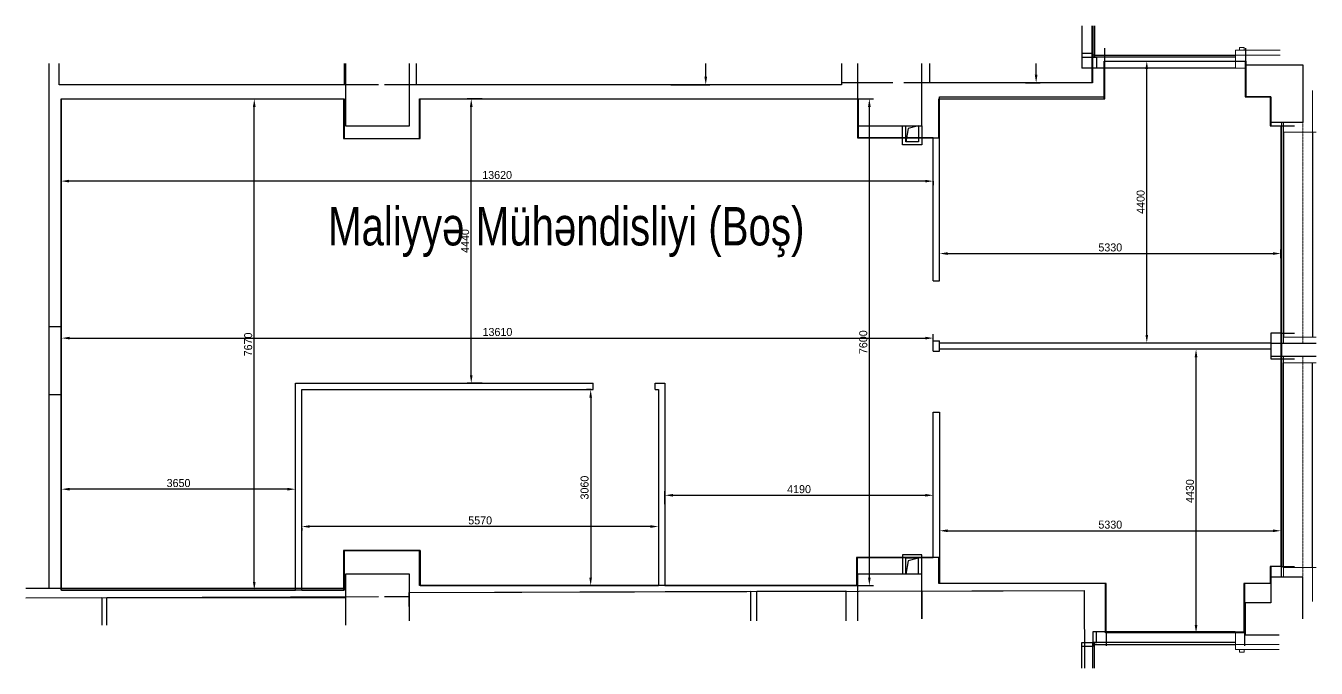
# Model space of a CAD drawing. Header units: millimetres. Extents: x 1372008 to 1414275, y -50515 to -33345.
# Drawn here: x 1394125 to 1414275, y -50515 to -40485 of the extents above; entities that cross this region are included whole.
import ezdxf

# ---------------------------------------------------------------- set-up
doc = ezdxf.new("R2010")
doc.units = ezdxf.units.MM
doc.linetypes.add('HIDDEN', pattern=[0.375, 0.25, -0.125])
for name, color, linetype in [('Baca', 7, 'Continuous'), ('Divar-esas', 7, 'Continuous'), ('Divar-komek', 7, 'Continuous'), ('metal', 7, 'Continuous'), ('OFFICE_BOUNDARY', 3, 'Continuous'), ('Pencere', 7, 'Continuous'), ('plita 2', 7, 'Continuous'), ('sutun1', 7, 'Continuous'), ('Tavan', 7, 'Continuous')]:
    doc.layers.add(name, color=color, linetype=linetype)
doc.layers.add('Fasad detali', color=37, linetype='Continuous', lineweight=20)
doc.layers.add('obl. keramogranit', color=138, linetype='Continuous', lineweight=18, true_color=0x005252)
doc.layers.add('plita', color=182, linetype='Continuous', lineweight=5, true_color=0x3a07c5)
doc.styles.add('Yazilar', font='txt', dxfattribs={"width": 0.75})

msp = doc.modelspace()

# ---------------------------------------------------------------- linework, layer by layer
at = {"color": 1, "lineweight": 30}
for p, q in [((1410774, -40485), (1410774, -41375)), ((1394644, -41405), (1394644, -41075)), ((1410975, -41625), (1410975, -41035)), ((1410975, -41035), (1413175, -41035)), ((1413175, -41035), (1413175, -41595)), ((1399635, -41405), (1394644, -41405)), ((1406864, -41405), (1399725, -41405)), ((1407665, -41375), (1406864, -41375)), ((1406864, -41375), (1406864, -41405)), ((1410774, -41375), (1407835, -41375)), ((1394685, -49295), (1394685, -41625)), ((1394685, -41625), (1399095, -41625)), ((1399095, -41625), (1399095, -42245)), ((1400285, -42245), (1400285, -41625)), ((1400285, -41625), (1407125, -41625)), ((1407125, -41625), (1407125, -42235)), ((1408395, -42235), (1408395, -41625)), ((1408395, -41625), (1410975, -41625)), ((1413175, -41595), (1413565, -41595)), ((1413565, -41595), (1413565, -42045)), ((1413565, -42045), (1413735, -42045)), ((1413735, -42045), (1413735, -48925)), ((1399095, -42245), (1400285, -42245)), ((1407125, -42235), (1408395, -42235)), ((1400285, -48675), (1399095, -48675)), ((1399095, -48675), (1399095, -49295)), ((1400285, -49225), (1400285, -48675)), ((1408395, -48785), (1407105, -48785)), ((1407105, -48785), (1407105, -49225)), ((1408395, -49195), (1408395, -48785)), ((1413735, -48925), (1413565, -48925)), ((1413565, -48925), (1413565, -49195)), ((1399095, -49295), (1394685, -49295)), ((1400114, -49333), (1410650, -49301)), ((1400114, -49393), (1400114, -49333)), ((1407105, -49225), (1400285, -49225)), ((1410995, -49195), (1408395, -49195)), ((1410650, -49301), (1410655, -50515)), ((1410995, -49965), (1410995, -49195)), ((1413565, -49195), (1413155, -49195)), ((1413155, -49195), (1413155, -49965)), ((1394125, -49417), (1399635, -49395)), ((1399725, -49394), (1400114, -49393)), ((1413155, -49965), (1410995, -49965))]:
    msp.add_line(p, q, dxfattribs=at)
at = {"color": 18, "lineweight": -3, "true_color": 0x000000}
for p, q in [((1410774, -40485), (1410774, -41375)), ((1394644, -41405), (1394644, -41075)), ((1410965, -41625), (1410965, -41035)), ((1410965, -41035), (1413165, -41035)), ((1413165, -41035), (1413165, -41595)), ((1399635, -41405), (1394644, -41405)), ((1406864, -41405), (1399725, -41405)), ((1407665, -41375), (1406864, -41375)), ((1406864, -41375), (1406864, -41405)), ((1410774, -41375), (1407835, -41375)), ((1394675, -49295), (1394675, -41625)), ((1394675, -41625), (1399085, -41625)), ((1399085, -41625), (1399085, -42245)), ((1400275, -42245), (1400275, -41625)), ((1400275, -41625), (1407115, -41625)), ((1407115, -41625), (1407115, -42235)), ((1408385, -42235), (1408385, -41625)), ((1408385, -41625), (1410965, -41625)), ((1413165, -41595), (1413555, -41595)), ((1413555, -41595), (1413555, -42045)), ((1413555, -42045), (1413725, -42045)), ((1413725, -42045), (1413725, -48925)), ((1399085, -42245), (1400275, -42245)), ((1407115, -42235), (1408385, -42235)), ((1400275, -48675), (1399085, -48675)), ((1399085, -48675), (1399085, -49295)), ((1400275, -49225), (1400275, -48675)), ((1408385, -48785), (1407095, -48785)), ((1407095, -48785), (1407095, -49225)), ((1408385, -49195), (1408385, -48785)), ((1413725, -48925), (1413555, -48925)), ((1413555, -48925), (1413555, -49195)), ((1399085, -49295), (1394675, -49295)), ((1400115, -49333), (1410652, -49301)), ((1400115, -49393), (1400115, -49333)), ((1407095, -49225), (1400275, -49225)), ((1410985, -49195), (1408385, -49195)), ((1410652, -49301), (1410657, -50515)), ((1410985, -49965), (1410985, -49195)), ((1413555, -49195), (1413145, -49195)), ((1413145, -49195), (1413145, -49965)), ((1394125, -49417), (1399635, -49395)), ((1399725, -49394), (1400115, -49393)), ((1413145, -49965), (1410985, -49965))]:
    msp.add_line(p, q, dxfattribs=at)
for p, q in [((1410784, -40485), (1410784, -41375)), ((1394485, -41075), (1394485, -49273)), ((1394644, -41405), (1394644, -41075)), ((1399094, -41075), (1399094, -41405)), ((1400224, -41405), (1400224, -41075)), ((1406864, -41075), (1406864, -41405)), ((1408244, -41375), (1408244, -41075)), ((1410975, -41595), (1410975, -41035)), ((1410975, -41035), (1413175, -41035)), ((1413175, -41035), (1413175, -41595)), ((1399094, -41405), (1394644, -41405)), ((1406864, -41405), (1400224, -41405)), ((1410784, -41375), (1408244, -41375)), ((1394685, -41625), (1399095, -41625)), ((1399095, -41625), (1399095, -42245)), ((1399095, -41625), (1399095, -42245)), ((1400285, -42245), (1400285, -41625)), ((1400285, -42245), (1400285, -41625)), ((1408395, -41595), (1410975, -41595)), ((1413175, -41595), (1413565, -41595)), ((1413565, -41595), (1413565, -42045)), ((1413565, -42045), (1413735, -42045)), ((1413735, -42045), (1413735, -45285)), ((1399095, -42245), (1400285, -42245)), ((1399095, -42245), (1400285, -42245)), ((1413735, -45285), (1413565, -45285)), ((1413565, -45285), (1413565, -45435)), ((1413565, -45535), (1413565, -45685)), ((1413565, -45685), (1413735, -45685)), ((1413735, -45685), (1413735, -48925)), ((1398335, -49295), (1398335, -46065)), ((1398335, -46065), (1402985, -46065)), ((1398435, -49295), (1398435, -46165)), ((1398435, -46165), (1402985, -46165)), ((1399095, -49295), (1399095, -48675)), ((1399095, -48675), (1400285, -48675)), ((1400285, -48675), (1400285, -49225)), ((1413735, -48925), (1413565, -48925)), ((1413565, -48925), (1413565, -49195)), ((1399115, -49273), (1394125, -49273)), ((1400114, -49333), (1405440, -49312)), ((1400115, -49775), (1400114, -49333)), ((1405440, -49312), (1405442, -49775)), ((1405540, -49311), (1406930, -49306)), ((1405542, -49775), (1405540, -49311)), ((1406930, -49306), (1406932, -49775)), ((1408120, -49311), (1410650, -49301)), ((1408122, -49745), (1408120, -49311)), ((1410995, -49195), (1408395, -49195)), ((1410650, -49301), (1410655, -50515)), ((1410995, -49965), (1410995, -49195)), ((1413565, -49195), (1413155, -49195)), ((1413155, -49195), (1413155, -49965)), ((1394125, -49417), (1395311, -49412)), ((1395311, -49412), (1395312, -49845)), ((1395392, -49845), (1395391, -49412)), ((1395391, -49412), (1399115, -49412)), ((1399115, -49412), (1399117, -49845)), ((1413155, -49965), (1410995, -49965))]:
    msp.add_line(p, q)
at = {"color": 0, "lineweight": -2}
for p, q in [((1404743, -41280), (1404743, -41075)), ((1409902, -41250), (1409902, -41075))]:
    msp.add_line(p, q, dxfattribs=at)
at = {"color": 0, "lineweight": -2, "transparency": 16777216}
for p, q in [((1411607, -41035), (1411693, -41035)), ((1411630, -45310), (1411630, -41160)), ((1404197, -41405), (1404806, -41405)), ((1409736, -41375), (1409965, -41375)), ((1397360, -41625), (1397755, -41625)), ((1401251, -41625), (1401019, -41625)), ((1406660, -41625), (1407360, -41625)), ((1397693, -49170), (1397693, -41750)), ((1401081, -45940), (1401081, -41750)), ((1407298, -49100), (1407298, -41750)), ((1394675, -42833), (1394675, -42973)), ((1408170, -42910), (1394800, -42910)), ((1408295, -42911), (1408295, -42973)), ((1408395, -44111), (1408395, -43978)), ((1408520, -44041), (1413600, -44041)), ((1413725, -44111), (1413725, -43978)), ((1394685, -45557), (1394685, -45299)), ((1408295, -45557), (1408295, -45299)), ((1394810, -45361), (1408170, -45361)), ((1411607, -45435), (1411693, -45435)), ((1412500, -45535), (1412337, -45535)), ((1412399, -49840), (1412399, -45660)), ((1401251, -46065), (1401019, -46065)), ((1402954, -46165), (1402883, -46165)), ((1402946, -46290), (1402946, -49100)), ((1394685, -47975), (1394685, -47657)), ((1398210, -47720), (1394810, -47720)), ((1398335, -47975), (1398335, -47657)), ((1404105, -47955), (1404105, -47753)), ((1408295, -47955), (1408295, -47753)), ((1404230, -47815), (1408170, -47815)), ((1398435, -48327), (1398435, -48366)), ((1403880, -48303), (1398560, -48303)), ((1404005, -48327), (1404005, -48366)), ((1408395, -48353), (1408395, -48431)), ((1413725, -48353), (1413725, -48431)), ((1408520, -48369), (1413600, -48369)), ((1397445, -49295), (1397755, -49295)), ((1402954, -49225), (1402883, -49225)), ((1406660, -49225), (1407360, -49225)), ((1412383, -49965), (1412337, -49965))]:
    msp.add_line(p, q, dxfattribs=at)
for points in [[(1410975, -41035), (1410975, -40835)], [(1413175, -41035), (1413175, -40835)], [(1394675, -45185), (1394675, -41625)], [(1394685, -45185), (1394685, -41625)], [(1400285, -41625), (1407125, -41625)], [(1407125, -42235), (1407125, -41625)], [(1408395, -44465), (1408395, -41595)], [(1413735, -42045), (1413935, -42045)], [(1408295, -44465), (1408295, -42235), (1407125, -42235)], [(1408295, -44465), (1408395, -44465)], [(1394685, -45185), (1394485, -45185)], [(1413735, -45285), (1413935, -45285)], [(1408295, -45565), (1408295, -45405)], [(1408295, -45405), (1408395, -45405)], [(1408395, -45565), (1408395, -45405)], [(1408395, -45435), (1413565, -45435)], [(1413565, -45535), (1408395, -45535)], [(1408295, -45565), (1408395, -45565)], [(1413735, -45685), (1413935, -45685)], [(1402985, -46165), (1402985, -46065)], [(1403955, -46065), (1404105, -46065), (1404105, -49225)], [(1403955, -46165), (1403955, -46065)], [(1394685, -46245), (1394485, -46245)], [(1394685, -49295), (1394685, -46245)], [(1403955, -46165), (1404005, -46165), (1404005, -49225)], [(1404105, -49225), (1407105, -49225), (1407105, -48785), (1408295, -48785), (1408295, -46515)], [(1408295, -46515), (1408395, -46515)], [(1408395, -46515), (1408395, -49195)], [(1413735, -48925), (1413935, -48925)], [(1394685, -49295), (1398335, -49295)], [(1398435, -49295), (1399095, -49295)], [(1400285, -49225), (1404005, -49225)], [(1410995, -49965), (1410995, -50165)], [(1413155, -49965), (1413155, -50165)]]:
    msp.add_lwpolyline(points)
at = {"color": 0, "transparency": 16777216}
for points in [[(1411609, -41160), (1411651, -41160), (1411630, -41035)], [(1404722, -41280), (1404764, -41280), (1404743, -41405)], [(1409881, -41250), (1409923, -41250), (1409902, -41375)], [(1397672, -41750), (1397713, -41750), (1397693, -41625)], [(1401060, -41750), (1401102, -41750), (1401081, -41625)], [(1407277, -41750), (1407318, -41750), (1407298, -41625)], [(1394800, -42889), (1394800, -42931), (1394675, -42910)], [(1408170, -42889), (1408170, -42931), (1408295, -42910)], [(1408520, -44020), (1408520, -44062), (1408395, -44041)], [(1413600, -44020), (1413600, -44062), (1413725, -44041)], [(1411609, -45310), (1411651, -45310), (1411630, -45435)], [(1394810, -45340), (1394810, -45382), (1394685, -45361)], [(1408170, -45340), (1408170, -45382), (1408295, -45361)], [(1412378, -45660), (1412420, -45660), (1412399, -45535)], [(1401060, -45940), (1401102, -45940), (1401081, -46065)], [(1402925, -46290), (1402966, -46290), (1402946, -46165)], [(1394810, -47699), (1394810, -47741), (1394685, -47720)], [(1398210, -47699), (1398210, -47741), (1398335, -47720)], [(1404230, -47794), (1404230, -47836), (1404105, -47815)], [(1408170, -47794), (1408170, -47836), (1408295, -47815)], [(1398560, -48282), (1398560, -48324), (1398435, -48303)], [(1403880, -48282), (1403880, -48324), (1404005, -48303)], [(1408520, -48348), (1408520, -48390), (1408395, -48369)], [(1413600, -48348), (1413600, -48390), (1413725, -48369)], [(1402925, -49100), (1402966, -49100), (1402946, -49225)], [(1407277, -49100), (1407318, -49100), (1407298, -49225)], [(1397672, -49170), (1397713, -49170), (1397693, -49295)], [(1412378, -49840), (1412420, -49840), (1412399, -49965)]]:
    msp.add_solid(points, dxfattribs=at)
at = {"layer": 'Baca', "linetype": 'ByBlock'}
for points in [[(1408065, -42045), (1407903, -42089), (1407865, -42295)], [(1408065, -48795), (1407903, -48839), (1407865, -49045)]]:
    msp.add_lwpolyline(points, dxfattribs=at)
at = {"layer": 'Divar-komek'}
for p, q in [((1414215, -42145), (1414215, -45345)), ((1414215, -48945), (1414215, -45745))]:
    msp.add_line(p, q, dxfattribs=at)
at = {"layer": 'Fasad detali'}
for p, q in [((1413015, -40865), (1413715, -40865)), ((1413015, -40865), (1413015, -40945)), ((1413080, -40825), (1413150, -40825)), ((1413080, -40865), (1413080, -40825)), ((1413150, -40865), (1413150, -40825)), ((1414275, -42145), (1414215, -42145)), ((1414275, -48945), (1414215, -48945)), ((1413015, -50225), (1413015, -50145)), ((1413015, -50225), (1413695, -50225)), ((1413080, -50225), (1413080, -50265)), ((1413080, -50265), (1413150, -50265)), ((1413150, -50225), (1413150, -50265))]:
    msp.add_line(p, q, dxfattribs=at)
at = {"layer": 'metal'}
for p, q in [((1410815, -40945), (1410785, -40945)), ((1410815, -40945), (1410815, -40975)), ((1410815, -50145), (1410785, -50145)), ((1410815, -50145), (1410815, -50115))]:
    msp.add_line(p, q, dxfattribs=at)
for points in [[(1410785, -40915), (1410615, -40915), (1410615, -40975), (1410785, -40975)], [(1410845, -40975), (1410845, -41145), (1410785, -41145), (1410785, -40975)], [(1410845, -50115), (1410845, -49945), (1410785, -49945), (1410785, -50115)], [(1410785, -50175), (1410615, -50175), (1410615, -50115), (1410785, -50115)]]:
    msp.add_lwpolyline(points, close=True, dxfattribs=at)
at = {"layer": 'obl. keramogranit'}
for p, q in [((1413015, -40945), (1413715, -40945)), ((1413015, -40945), (1413015, -41145)), ((1413015, -41145), (1413165, -41145)), ((1414215, -41495), (1414215, -42145)), ((1413765, -42145), (1413765, -41995)), ((1413765, -42145), (1414215, -42145)), ((1413765, -45345), (1414275, -45345)), ((1413765, -45445), (1413765, -45345)), ((1413765, -45645), (1413765, -45745)), ((1413765, -45745), (1414275, -45745)), ((1413765, -48945), (1414215, -48945)), ((1413765, -48945), (1413765, -49095)), ((1414215, -49475), (1414215, -48945)), ((1413015, -50145), (1413015, -49945)), ((1413015, -49945), (1413165, -49945)), ((1413015, -50145), (1413695, -50145))]:
    msp.add_line(p, q, dxfattribs=at)
at = {"layer": 'OFFICE_BOUNDARY'}
msp.add_lwpolyline([(1394675, -49295), (1394675, -41625), (1399085, -41625), (1399085, -42245), (1400275, -42245), (1400275, -41625), (1407115, -41625), (1407115, -42235), (1408385, -42235), (1408385, -41625), (1410965, -41625), (1410965, -41035), (1413165, -41035), (1413165, -41595), (1413555, -41595), (1413555, -42045), (1413725, -42045), (1413725, -48925), (1413555, -48925), (1413555, -49195), (1413145, -49195), (1413145, -49965), (1410985, -49965), (1410985, -49195), (1408385, -49195), (1408385, -48785), (1407095, -48785), (1407095, -49225), (1400275, -49225), (1400275, -48675), (1399085, -48675), (1399085, -49295), (1394675, -49295)], close=True, dxfattribs=at)
at = {"layer": 'Pencere'}
for p, q in [((1410785, -40485), (1410785, -40975)), ((1410815, -40485), (1410815, -40945)), ((1413015, -40975), (1410785, -40975)), ((1410815, -40945), (1413015, -40945)), ((1413735, -41995), (1413735, -45445)), ((1413765, -42145), (1413765, -45345)), ((1413735, -49095), (1413735, -45645)), ((1413765, -48945), (1413765, -45745)), ((1413015, -50115), (1410785, -50115)), ((1410785, -50515), (1410785, -50115)), ((1410815, -50515), (1410815, -50145)), ((1410815, -50145), (1413015, -50145))]:
    msp.add_line(p, q, dxfattribs=at)
at = {"layer": 'plita', "linetype": 'HIDDEN', "ltscale": 5}
for p, q in [((1414065, -41995), (1414065, -45445)), ((1414065, -49095), (1414065, -45645))]:
    msp.add_line(p, q, dxfattribs=at)
at = {"layer": 'plita 2'}
for p, q in [((1410615, -40485), (1410615, -41145)), ((1413011, -41145), (1410615, -41145)), ((1407865, -42295), (1407865, -42045)), ((1408065, -42045), (1408065, -42295)), ((1408065, -42295), (1407865, -42295)), ((1408065, -48795), (1407865, -48795)), ((1407865, -49045), (1407865, -48795)), ((1408065, -49045), (1408065, -48795)), ((1413011, -49945), (1410845, -49945)), ((1410615, -50515), (1410615, -50175))]:
    msp.add_line(p, q, dxfattribs=at)
at = {"layer": 'sutun1', "color": 134}
for p, q in [((1394485, -41075), (1394485, -49273)), ((1394485, -49273), (1394125, -49273))]:
    msp.add_line(p, q, dxfattribs=at)
at = {"layer": 'sutun1'}
for p, q in [((1399115, -41075), (1399115, -42045)), ((1400115, -42045), (1400115, -41075)), ((1407115, -41075), (1407115, -42045)), ((1408115, -42045), (1408115, -41075)), ((1413165, -41095), (1413165, -41595)), ((1413165, -41545), (1413165, -41595)), ((1399115, -42045), (1400115, -42045)), ((1407115, -42045), (1408115, -42045)), ((1413565, -45445), (1413565, -45645)), ((1414275, -45445), (1413565, -45445)), ((1413565, -45645), (1414275, -45645)), ((1399115, -49045), (1399115, -49845)), ((1400115, -49775), (1400115, -49045)), ((1408115, -49045), (1407115, -49045)), ((1407115, -49045), (1407115, -49775)), ((1408115, -49745), (1408115, -49045)), ((1414065, -49095), (1413565, -49095)), ((1413565, -49095), (1413565, -49495)), ((1414065, -49745), (1414065, -49095)), ((1413565, -49495), (1413165, -49495)), ((1413165, -49495), (1413165, -49995)), ((1413165, -49545), (1413165, -49495)), ((1413165, -49995), (1413695, -49995))]:
    msp.add_line(p, q, dxfattribs=at)
for points in [[(1413165, -41095), (1414065, -41095), (1414065, -41995), (1413565, -41995), (1413565, -41595)], [(1413565, -41595), (1413165, -41595)], [(1400115, -49045), (1399115, -49045)]]:
    msp.add_lwpolyline(points, dxfattribs=at)
at = {"layer": 'Tavan'}
for p, q in [((1407815, -42345), (1407815, -42045)), ((1408115, -42045), (1408115, -42345)), ((1408115, -42345), (1407815, -42345)), ((1408115, -48745), (1407815, -48745)), ((1407815, -48745), (1407815, -49045)), ((1408115, -49045), (1408115, -48745))]:
    msp.add_line(p, q, dxfattribs=at)

# ---------------------------------------------------------------- texts
at = {"color": 0, "transparency": 16777216, "char_height": 125, "attachment_point": 5}
for s, insert in [('13620', (1401485, -42815)), ('5330', (1411060, -43946)), ('13610', (1401490, -45266)), ('3650', (1396510, -47625)), ('4190', (1406200, -47720)), ('5570', (1401220, -48208)), ('5330', (1411060, -48274))]:
    msp.add_mtext(s, dxfattribs=dict(at, insert=insert))
at = {"color": 0, "transparency": 16777216, "char_height": 125, "attachment_point": 5, "rotation": 90}
for s, insert in [('4400', (1411535, -43235)), ('4440', (1400986, -43845)), ('7670', (1397598, -45460)), ('7600', (1407203, -45425)), ('3060', (1402851, -47695)), ('4430', (1412304, -47750))]:
    msp.add_mtext(s, dxfattribs=dict(at, insert=insert))
at = {"layer": 'Divar-esas', "insert": (1398844, -43314), "char_height": 600, "attachment_point": 1, "style": 'Yazilar'}
msp.add_mtext_dynamic_manual_height_columns('{\\f@Arial Unicode MS|b0|i0|c0|p34;Maliyyə Mühəndisliyi (Boş)}', width=8453.4, gutter_width=250, heights=[-800], dxfattribs=at)

doc.saveas('drawing.dxf')
